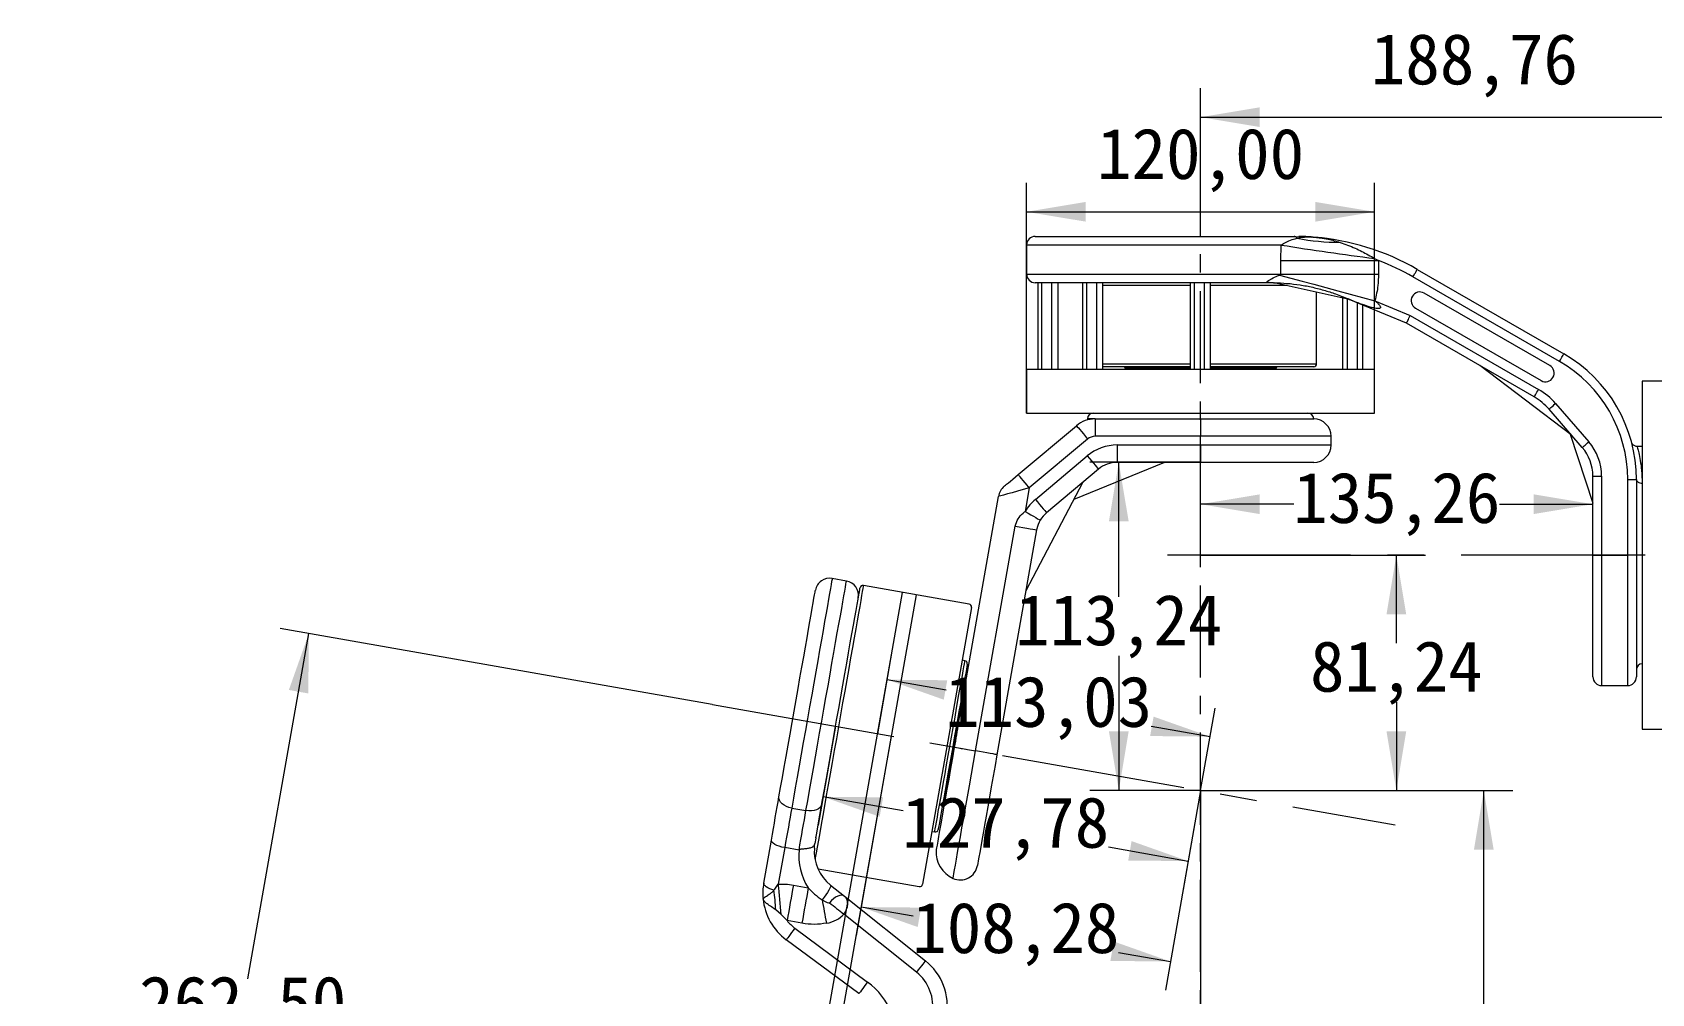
# Model space of a CAD drawing. Header units: millimetres. Extents: x 0 to 1189, y 0 to 841.
# Drawn here: x 584.3 to 695.9, y 679.7 to 746.1 of the extents above; entities that cross this region are included whole.
import ezdxf

# ---------------------------------------------------------------- set-up
doc = ezdxf.new("R2010")
doc.units = ezdxf.units.MM
doc.linetypes.add('CENTER', pattern=[10.16, 6.35, -1.27, 1.27, -1.27])
doc.linetypes.add('CENTERX2', pattern=[20.32, 12.7, -2.54, 2.54, -2.54])
doc.layers.get('0').update_dxf_attribs({"lineweight": 18})
for name, color, linetype, lineweight in [('中心线层', 1, 'CENTERX2', 15), ('尺寸线层', 3, 'Continuous', 18), ('粗实线层', 7, 'Continuous', 15)]:
    doc.layers.add(name, color=color, linetype=linetype, lineweight=lineweight)
doc.dimstyles.new('ISO-25', dxfattribs={"dimtxt": 2.5, "dimasz": 2.5, "dimexe": 1.25, "dimexo": 0.625, "dimtad": 1, "dimtxsty": 'Standard', "dimcen": 2.5, "dimdle": 5, "dimadec": 0, "dimazin": 0, "dimtfac": 1, "dimtmove": 0, "dimatfit": 3, "dimfxl": 1, "dimarcsym": 0})

# ---------------------------------------------------------------- blocks, each defined once
blk = doc.blocks.new('*X3')
at = {"layer": '尺寸线层', "linetype": 'Continuous'}
for points in [[(664.84, 740.23), (668.92, 740.91), (668.92, 739.55)], [(702.59, 740.23), (698.51, 740.91), (698.51, 739.55)]]:
    blk.add_hatch(color=0, dxfattribs=at).paths.add_polyline_path(points, flags=0)
at = {"layer": '尺寸线层', "color": 0, "linetype": 'Continuous'}
for p, q in [((664.84, 734.8), (664.84, 742.23)), ((702.59, 734.8), (702.59, 742.23)), ((664.84, 740.23), (702.59, 740.23))]:
    blk.add_line(p, q, dxfattribs=at)
at = {"layer": '尺寸线层', "color": 0, "insert": (683.72, 743.79), "char_height": 3.5, "width": 28.3911, "attachment_point": 5}
blk.add_mtext('188,76', dxfattribs=at)
blk = doc.blocks.new('*X4')
at = {"layer": '尺寸线层', "linetype": 'Continuous'}
for points in [[(652.84, 733.7), (656.92, 734.38), (656.92, 733.02)], [(676.84, 733.7), (672.76, 734.38), (672.76, 733.02)]]:
    blk.add_hatch(color=0, dxfattribs=at).paths.add_polyline_path(points, flags=0)
at = {"layer": '尺寸线层', "color": 0, "linetype": 'Continuous'}
for p, q in [((652.84, 719.81), (652.84, 735.7)), ((676.84, 719.81), (676.84, 735.7)), ((652.84, 733.7), (676.84, 733.7))]:
    blk.add_line(p, q, dxfattribs=at)
at = {"layer": '尺寸线层', "color": 0, "insert": (664.84, 737.26), "char_height": 3.5, "width": 28.3911, "attachment_point": 5}
blk.add_mtext('120,00', dxfattribs=at)
blk = doc.blocks.new('*X5')
at = {"layer": '尺寸线层', "linetype": 'Continuous'}
for points in [[(678.34, 710.01), (679.02, 705.93), (677.66, 705.93)], [(678.34, 693.76), (679.02, 697.84), (677.66, 697.84)]]:
    blk.add_hatch(color=0, dxfattribs=at).paths.add_polyline_path(points, flags=0)
at = {"layer": '尺寸线层', "color": 0, "linetype": 'Continuous'}
for p, q in [((664.84, 710.01), (680.34, 710.01)), ((678.34, 703.92), (678.34, 710.01)), ((678.34, 699.85), (678.34, 693.76)), ((664.84, 693.76), (680.34, 693.76))]:
    blk.add_line(p, q, dxfattribs=at)
at = {"layer": '尺寸线层', "color": 0, "insert": (678.34, 701.88), "char_height": 3.5, "width": 24.2458, "attachment_point": 5}
blk.add_mtext('81,24', dxfattribs=at)
blk = doc.blocks.new('*X6')
at = {"layer": '尺寸线层', "linetype": 'Continuous'}
for points in [[(641.43, 685.72), (645.57, 685.68), (645.33, 684.34)], [(662.76, 681.96), (658.86, 683.34), (658.62, 682)]]:
    blk.add_hatch(color=0, dxfattribs=at).paths.add_polyline_path(points, flags=0)
at = {"layer": '尺寸线层', "color": 0, "linetype": 'Continuous'}
for p, q in [((643.51, 697.52), (641.08, 683.75)), ((664.84, 693.76), (662.41, 679.99)), ((645.02, 685.09), (641.43, 685.72)), ((659.17, 682.59), (662.76, 681.96))]:
    blk.add_line(p, q, dxfattribs=at)
at = {"layer": '尺寸线层', "color": 0, "insert": (652.1, 683.84), "char_height": 3.5, "width": 28.3128, "attachment_point": 5}
blk.add_mtext('108,28', dxfattribs=at)
blk = doc.blocks.new('*X8')
at = {"layer": '尺寸线层', "linetype": 'Continuous'}
for points in [[(664.84, 713.52), (668.92, 714.2), (668.92, 712.84)], [(691.89, 713.52), (687.81, 714.2), (687.81, 712.84)]]:
    blk.add_hatch(color=0, dxfattribs=at).paths.add_polyline_path(points, flags=0)
at = {"layer": '尺寸线层', "color": 0, "linetype": 'Continuous'}
for p, q in [((664.84, 710.01), (664.84, 715.52)), ((691.89, 710.01), (691.89, 715.52)), ((671.27, 713.52), (664.84, 713.52)), ((685.46, 713.52), (691.89, 713.52))]:
    blk.add_line(p, q, dxfattribs=at)
at = {"layer": '尺寸线层', "color": 0, "insert": (678.37, 713.52), "char_height": 3.5, "width": 28.3911, "attachment_point": 5}
blk.add_mtext('135,26', dxfattribs=at)
blk = doc.blocks.new('*X9')
at = {"layer": '尺寸线层', "linetype": 'Continuous'}
for points in [[(659.2, 716.41), (659.88, 712.33), (658.52, 712.33)], [(659.2, 693.76), (659.88, 697.84), (658.52, 697.84)]]:
    blk.add_hatch(color=0, dxfattribs=at).paths.add_polyline_path(points, flags=0)
at = {"layer": '尺寸线层', "color": 0, "linetype": 'Continuous'}
for p, q in [((664.84, 716.41), (657.2, 716.41)), ((659.2, 707.12), (659.2, 716.41)), ((659.2, 703.05), (659.2, 693.76)), ((664.84, 693.76), (657.2, 693.76))]:
    blk.add_line(p, q, dxfattribs=at)
at = {"layer": '尺寸线层', "color": 0, "insert": (659.2, 705.08), "char_height": 3.5, "width": 28.5475, "attachment_point": 5}
blk.add_mtext('113,24', dxfattribs=at)
blk = doc.blocks.new('*X10')
at = {"layer": '尺寸线层', "linetype": 'Continuous'}
for points in [[(638.81, 693.33), (642.71, 691.95), (642.95, 693.29)], [(663.98, 688.89), (659.85, 688.93), (660.08, 690.27)]]:
    blk.add_hatch(color=0, dxfattribs=at).paths.add_polyline_path(points, flags=0)
at = {"layer": '尺寸线层', "color": 0, "linetype": 'Continuous'}
for p, q in [((639.67, 698.2), (638.47, 691.36)), ((664.84, 693.76), (663.63, 686.92)), ((644.32, 692.36), (638.81, 693.33)), ((658.48, 689.87), (663.98, 688.89))]:
    blk.add_line(p, q, dxfattribs=at)
at = {"layer": '尺寸线层', "color": 0, "insert": (651.4, 691.11), "char_height": 3.5, "width": 28.3128, "attachment_point": 5}
blk.add_mtext('127,78', dxfattribs=at)
blk = doc.blocks.new('*X12')
at = {"layer": '尺寸线层', "linetype": 'Continuous'}
for points in [[(643.23, 701.41), (647.37, 701.37), (647.13, 700.03)], [(665.5, 697.48), (661.6, 698.86), (661.36, 697.52)]]:
    blk.add_hatch(color=0, dxfattribs=at).paths.add_polyline_path(points, flags=0)
at = {"layer": '尺寸线层', "color": 0, "linetype": 'Continuous'}
for p, q in [((642.58, 697.68), (643.58, 703.38)), ((647.3, 700.69), (643.23, 701.41)), ((664.84, 693.76), (665.84, 699.45)), ((661.43, 698.2), (665.5, 697.48))]:
    blk.add_line(p, q, dxfattribs=at)
at = {"layer": '尺寸线层', "color": 0, "insert": (654.36, 699.45), "char_height": 3.5, "width": 28.2737, "attachment_point": 5}
blk.add_mtext('113,03', dxfattribs=at)
blk = doc.blocks.new('*X19')
at = {"layer": '尺寸线层', "linetype": 'Continuous'}
for points in [[(603.35, 704.6), (603.31, 700.46), (601.97, 700.7)], [(594.23, 652.9), (595.61, 656.8), (594.27, 657.03)]]:
    blk.add_hatch(color=0, dxfattribs=at).paths.add_polyline_path(points, flags=0)
at = {"layer": '尺寸线层', "color": 0, "linetype": 'Continuous'}
for p, q in [((599.15, 680.77), (603.35, 704.6)), ((631.17, 699.7), (601.38, 704.95)), ((598.44, 676.73), (594.23, 652.9)), ((622.06, 647.99), (592.26, 653.25))]:
    blk.add_line(p, q, dxfattribs=at)
at = {"layer": '尺寸线层', "color": 0, "insert": (598.79, 678.75), "char_height": 3.5, "width": 29.0168, "attachment_point": 5}
blk.add_mtext('262,50', dxfattribs=at)
blk = doc.blocks.new('*X36')
at = {"layer": '尺寸线层'}
for points in [[(664.84, 645.42), (668.92, 646.1), (668.92, 644.74)], [(702.59, 645.42), (698.51, 646.1), (698.51, 644.74)]]:
    blk.add_hatch(color=0, dxfattribs=at).paths.add_polyline_path(points, flags=0)
at = {"layer": '尺寸线层', "color": 0, "linetype": 'Continuous'}
for p, q in [((664.84, 693.76), (664.84, 643.42)), ((702.59, 622.41), (702.59, 647.42))]:
    blk.add_line(p, q, dxfattribs=at)
at = {"layer": '尺寸线层', "color": 0}
blk.add_line((664.84, 645.42), (702.59, 645.42), dxfattribs=at)
at = {"layer": '尺寸线层', "color": 0, "insert": (683.72, 648.98), "char_height": 3.5, "width": 28.3911, "attachment_point": 5}
blk.add_mtext('188,76', dxfattribs=at)
blk = doc.blocks.new('*X37')
at = {"layer": '尺寸线层'}
for points in [[(684.37, 693.76), (683.69, 689.68), (685.05, 689.68)], [(684.37, 622.41), (683.69, 626.49), (685.05, 626.49)]]:
    blk.add_hatch(color=0, dxfattribs=at).paths.add_polyline_path(points, flags=0)
at = {"layer": '尺寸线层', "color": 0, "linetype": 'Continuous'}
for p, q in [((664.84, 693.76), (686.37, 693.76)), ((697.39, 622.41), (682.37, 622.41))]:
    blk.add_line(p, q, dxfattribs=at)
at = {"layer": '尺寸线层', "color": 0}
blk.add_line((684.37, 622.41), (684.37, 693.76), dxfattribs=at)
at = {"layer": '尺寸线层', "color": 0, "insert": (680.83, 668.21), "char_height": 3.5, "width": 28.9385, "attachment_point": 5, "rotation": 90}
blk.add_mtext('356,76', dxfattribs=at)

msp = doc.modelspace()

# ---------------------------------------------------------------- linework, layer by layer
at = {"color": 7, "linetype": 'Continuous', "lineweight": 15}
for p, q in [((652.8389, 731.4061), (652.8389, 729.4061)), ((653.4389, 732.0061), (671.2837, 732.0061)), ((670.3751, 730.336), (670.4051, 731.4061)), ((671.2837, 732.0061), (672.4955, 731.9594)), ((670.3751, 729.4061), (670.3751, 730.336)), ((670.3751, 730.336), (677.1108, 730.336)), ((676.8438, 730.4779), (677.1108, 730.336)), ((677.1108, 730.336), (677.1108, 729.4061)), ((670.3751, 729.4061), (677.1108, 729.4061)), ((689.5914, 723.3732), (679.4837, 729.2089)), ((679.7837, 729.7285), (689.8914, 723.8929)), ((669.7094, 728.8061), (653.4389, 728.8061)), ((653.6481, 722.8061), (653.6481, 728.8061)), ((653.8954, 722.8061), (653.8954, 728.8061)), ((654.5862, 722.8061), (654.5862, 728.8061)), ((655.0297, 722.8061), (655.0297, 728.8061)), ((656.719, 722.8061), (656.719, 728.8061)), ((656.9964, 722.8061), (656.9964, 728.8061)), ((657.6916, 722.8061), (657.6916, 728.8061)), ((658.1095, 722.8061), (658.1095, 728.8061)), ((664.1445, 722.8061), (664.1445, 728.8061)), ((664.4147, 722.8061), (664.4147, 728.8061)), ((665.1091, 722.8061), (665.1091, 728.8061)), ((665.5332, 722.8061), (665.5332, 728.8061)), ((675.0876, 727.6517), (669.9186, 728.8061)), ((672.8389, 723.2061), (672.8389, 728.1539)), ((688.9216, 723.0873), (680.2613, 728.0873)), ((674.4922, 727.9), (675.0876, 727.6517)), ((674.6395, 722.8061), (674.6395, 727.7518)), ((679.035, 726.0061), (674.7018, 727.8126)), ((674.963, 722.8061), (674.963, 727.6796)), ((675.6624, 722.8061), (675.6624, 727.4121)), ((676.0382, 722.8061), (676.0382, 727.2554)), ((676.8652, 727.5608), (679.3016, 726.545)), ((679.6613, 727.048), (688.3216, 722.048)), ((687.8443, 720.9201), (679.035, 726.0061)), ((679.3016, 726.545), (688.1443, 721.4397)), ((652.8389, 722.8061), (652.8389, 719.8061)), ((656.3536, 722.8061), (652.8389, 722.8061)), ((676.8389, 722.8061), (656.3536, 722.8061)), ((664.1445, 723.0061), (658.1061, 723.0061)), ((659.6389, 722.9061), (659.6389, 722.8061)), ((672.6389, 723.0061), (665.5332, 723.0061)), ((670.0389, 722.8061), (670.0389, 722.9061)), ((676.8389, 719.8061), (676.8389, 722.8061)), ((690.3913, 718.3157), (684.0972, 723.0834)), ((698.2914, 722.0061), (695.2914, 722.0061)), ((689.3216, 720.4674), (691.6128, 717.8217)), ((657.0389, 719.4061), (657.0389, 719.3399)), ((657.5668, 719.4061), (657.5668, 718.2061)), ((657.5668, 719.4061), (664.8389, 719.4061)), ((664.8389, 719.4061), (664.8389, 718.2061)), ((664.8389, 719.4061), (672.6389, 719.4061)), ((691.1592, 717.4289), (688.868, 720.0746)), ((652.2586, 715.5628), (656.2812, 718.9382)), ((657.0526, 718.0189), (653.03, 714.6436)), ((664.8389, 718.2061), (657.5668, 718.2061)), ((664.8389, 717.6061), (664.8389, 718.2061)), ((673.8389, 718.2061), (664.8389, 718.2061)), ((673.8389, 717.6061), (673.8389, 718.2061)), ((690.3325, 718.3602), (691.8914, 713.5835)), ((653.4479, 713.8541), (657.0272, 716.8575)), ((659.0841, 717.6061), (664.8389, 717.6061)), ((659.0841, 717.6061), (659.0841, 716.4061)), ((664.8389, 717.6061), (664.8389, 716.4061)), ((664.8389, 717.6061), (673.8389, 717.6061)), ((695.2914, 717.5061), (694.9436, 717.5061)), ((657.7985, 715.9382), (654.2192, 712.9348)), ((662.3562, 716.4061), (656.0953, 713.8363)), ((664.8389, 716.4061), (659.0841, 716.4061)), ((672.6389, 716.4061), (664.8389, 716.4061)), ((653.03, 714.6436), (652.7437, 713.0203)), ((656.7258, 715.038), (652.7933, 707.5428)), ((691.8914, 715.465), (692.4914, 715.465)), ((691.8914, 710.0061), (691.8914, 715.465)), ((692.4914, 715.465), (692.4914, 710.0061)), ((694.2914, 710.0061), (694.2914, 715.2326)), ((694.2914, 715.2326), (694.8914, 715.2326)), ((694.8914, 715.2326), (694.8914, 710.0061)), ((648.1376, 698.4152), (650.8948, 714.0519)), ((649.3222, 696.4951), (652.058, 712.0105)), ((653.5352, 711.75), (650.7994, 696.2346)), ((691.8914, 710.0061), (692.4914, 710.0061)), ((691.8914, 701.6061), (691.8914, 710.0061)), ((692.4914, 710.0061), (694.2914, 710.0061)), ((692.4914, 710.0061), (692.4914, 701.0061)), ((694.8914, 710.0061), (694.2914, 710.0061)), ((694.2914, 701.0061), (694.2914, 710.0061)), ((694.8914, 710.0061), (694.8914, 701.6061)), ((640.4227, 708.2185), (639.4379, 708.3922)), ((648.8747, 706.6267), (641.5871, 707.9117)), ((648.5914, 702.7165), (648.3945, 702.7512)), ((648.5569, 700.7932), (648.4758, 700.9091)), ((692.4914, 701.0061), (694.2914, 701.0061)), ((695.2914, 698.0061), (696.9914, 698.0061)), ((636.6453, 692.5542), (637.6301, 692.3805)), ((647.0172, 692.6367), (647.133, 692.7178)), ((647.1157, 692.6193), (647.1278, 692.6172)), ((634.7149, 687.365), (635.24, 690.3435)), ((638.2099, 689.9102), (638.2425, 690.0949)), ((638.2425, 690.0949), (638.2425, 690.0949)), ((646.3107, 690.9335), (646.5076, 690.8988)), ((636.1631, 689.8195), (635.7189, 687.3006)), ((637.1479, 689.6458), (636.1631, 689.8195)), ((638.2055, 689.7901), (638.2099, 689.9102)), ((638.4593, 688.3578), (645.4365, 687.1275)), ((636.7574, 687.2324), (637.7825, 687.0517)), ((639.3262, 687.2374), (640.2928, 686.4655)), ((640.2928, 686.4655), (645.8701, 682.0115)), ((635.9245, 685.1932), (635.546, 685.5221)), ((636.3249, 684.7797), (635.9245, 685.1932)), ((637.35, 684.5989), (636.3249, 684.7797)), ((645.2461, 681.2301), (640.2339, 685.2328)), ((641.2798, 679.7427), (636.2711, 683.4577)), ((636.8669, 684.2609), (641.8756, 680.5459))]:
    msp.add_line(p, q, dxfattribs=at)
at = {"color": 8, "linetype": 'Continuous', "lineweight": 15}
for p, q in [((670.4051, 731.4061), (652.8389, 731.4061)), ((652.8389, 729.4061), (670.3751, 729.4061)), ((664.1445, 728.6061), (658.1095, 728.6061)), ((670.8142, 728.6061), (665.5332, 728.6061)), ((658.1095, 723.2061), (664.1445, 723.2061)), ((664.1445, 722.9061), (659.6389, 722.9061)), ((665.5332, 723.2061), (672.8389, 723.2061)), ((670.0389, 722.9061), (665.5332, 722.9061)), ((657.5668, 719.4061), (657.0389, 719.4061))]:
    msp.add_line(p, q, dxfattribs=at)
msp.add_line((652.8389, 719.8061), (676.8389, 719.8061))
at = {"color": 7, "linetype": 'Continuous', "lineweight": 15}
for points in [[(670.2853, 729.3333), (671.0537, 729.1263), (671.8436, 728.9135), (672.6519, 728.6957), (673.4758, 728.4738), (674.3122, 728.2485), (675.1579, 728.0207), (676.01, 727.7911), (676.8652, 727.5608)], [(679.4837, 729.2089), (679.5423, 729.3103), (679.5986, 729.4078), (679.6504, 729.4976), (679.6959, 729.5763), (679.7332, 729.641), (679.7609, 729.689), (679.778, 729.7186), (679.7837, 729.7285)], [(679.035, 726.0061), (679.0391, 726.0143), (679.0511, 726.0386), (679.0707, 726.0783), (679.0974, 726.1322), (679.1302, 726.1986), (679.1683, 726.2756), (679.2104, 726.3607), (679.2553, 726.4515), (679.3016, 726.545)], [(689.5914, 723.3732), (689.65, 723.4746), (689.7062, 723.5721), (689.7581, 723.6619), (689.8036, 723.7407), (689.8409, 723.8053), (689.8686, 723.8533), (689.8857, 723.8829), (689.8914, 723.8929)], [(687.8443, 720.9201), (687.8501, 720.9301), (687.8672, 720.9596), (687.8949, 721.0076), (687.9322, 721.0722), (687.9777, 721.151), (688.0295, 721.2408), (688.0858, 721.3383), (688.1443, 721.4397)], [(688.868, 720.0746), (688.8768, 720.0821), (688.9026, 720.1045), (688.9445, 720.1408), (689.0009, 720.1896), (689.0696, 720.2491), (689.148, 720.3171), (689.2331, 720.3907), (689.3216, 720.4674)], [(656.2812, 718.9382), (656.2961, 718.9205), (656.34, 718.8682), (656.4112, 718.7833), (656.5072, 718.669), (656.6241, 718.5297), (656.7574, 718.3707), (656.9021, 718.1983), (657.0526, 718.0189)], [(657.0272, 716.8575), (657.1777, 716.6781), (657.3224, 716.5057), (657.4557, 716.3467), (657.5726, 716.2074), (657.6686, 716.0931), (657.7398, 716.0082), (657.7837, 715.9559), (657.7985, 715.9382)], [(691.1592, 717.4289), (691.1679, 717.4365), (691.1938, 717.4588), (691.2357, 717.4952), (691.2921, 717.544), (691.3608, 717.6035), (691.4392, 717.6714), (691.5243, 717.7451), (691.6128, 717.8217)], [(653.03, 714.6436), (652.6134, 714.5282), (652.2129, 714.4172), (651.8437, 714.3149), (651.5202, 714.2252), (651.2546, 714.1516), (651.0573, 714.097), (650.9358, 714.0633), (650.8948, 714.0519)], [(651.3052, 714.7628), (651.3235, 714.7782), (651.3778, 714.8237), (651.4659, 714.8976), (651.5845, 714.9971), (651.7289, 715.1184), (651.8938, 715.2567), (652.0726, 715.4068), (652.2586, 715.5628)], [(653.03, 714.6436), (652.8795, 714.8229), (652.7348, 714.9953), (652.6014, 715.1543), (652.4845, 715.2936), (652.3886, 715.4079), (652.3173, 715.4928), (652.2734, 715.5452), (652.2586, 715.5628)], [(694.8914, 715.2326), (694.8991, 715.181), (694.9219, 715.1313), (694.9589, 715.0856), (695.0086, 715.0455), (695.0692, 715.0126), (695.1384, 714.9881), (695.2134, 714.9731), (695.2914, 714.968)], [(653.4479, 713.8541), (653.5984, 713.6747), (653.7431, 713.5023), (653.8764, 713.3433), (653.9933, 713.204), (654.0892, 713.0897), (654.1605, 713.0048), (654.2044, 712.9524), (654.2192, 712.9348)], [(652.7437, 713.0203), (652.9457, 712.902), (653.14, 712.7882), (653.319, 712.6833), (653.4759, 712.5914), (653.6046, 712.5159), (653.7003, 712.4599), (653.7592, 712.4254), (653.7791, 712.4137)], [(652.058, 712.0105), (652.3242, 711.9635), (652.5919, 711.9163), (652.8473, 711.8713), (653.0771, 711.8308), (653.2695, 711.7969), (653.4145, 711.7713), (653.5046, 711.7554), (653.5352, 711.75)], [(635.7661, 693.3268), (635.8801, 693.9734), (636.0007, 694.6574), (636.127, 695.3737), (636.2579, 696.1163), (636.3925, 696.8796), (636.5297, 697.6574), (636.6683, 698.4436), (636.8073, 699.232), (636.9456, 700.0163), (637.0821, 700.7903), (637.2157, 701.5479), (637.3453, 702.2831), (637.47, 702.9902), (637.5887, 703.6633), (637.7005, 704.2974), (637.8045, 704.8873), (637.8999, 705.4284), (637.986, 705.9164), (638.062, 706.3475), (638.1273, 706.7181), (638.1815, 707.0255), (638.2241, 707.2671), (638.2548, 707.441), (638.2733, 707.5459), (638.2795, 707.581)], [(638.3131, 690.4952), (638.3477, 690.6918), (638.4422, 691.2276), (638.5458, 691.815), (638.6577, 692.4497), (638.7771, 693.1269), (638.9031, 693.8417), (639.0349, 694.5887), (639.1713, 695.3624), (639.3114, 696.1571), (639.4542, 696.9669), (639.5986, 697.7858), (639.7435, 698.6078), (639.8879, 699.4267), (640.0307, 700.2365), (640.1708, 701.0312), (640.3073, 701.8049), (640.439, 702.5519), (640.565, 703.2667), (640.6844, 703.9439), (640.7963, 704.5786), (640.8999, 705.166), (640.9944, 705.7018), (641.0791, 706.1821), (641.1534, 706.6032), (641.2166, 706.9622), (641.2685, 707.2562), (641.3085, 707.4831), (641.3364, 707.6413), (641.3519, 707.7296), (641.3555, 707.7494)], [(648.7537, 702.4848), (648.7533, 702.4826), (648.7441, 702.4307), (648.7228, 702.31), (648.6897, 702.1221), (648.6451, 701.8693), (648.5897, 701.5547), (648.5239, 701.182), (648.4488, 700.7558), (648.3651, 700.2812), (648.2739, 699.7641), (648.1763, 699.2106), (648.0735, 698.6275), (647.9667, 698.022), (647.8573, 697.4013), (647.7465, 696.7729)], [(647.1157, 692.6193), (647.1219, 692.6547), (647.1405, 692.7603), (647.1712, 692.9342), (647.2134, 693.1735), (647.2664, 693.4741), (647.3293, 693.8308), (647.401, 694.2376), (647.4803, 694.6874), (647.5659, 695.1727), (647.6562, 695.685), (647.7498, 696.2157), (647.845, 696.7555), (647.9402, 697.2954), (648.0337, 697.8261), (648.1241, 698.3384), (648.1376, 698.4152)], [(647.8572, 696.7534), (647.7261, 696.0099), (647.5964, 695.2746), (647.4696, 694.5555), (647.3471, 693.8605), (647.2301, 693.1971), (647.12, 692.5728), (647.018, 691.9942), (646.9252, 691.4678), (646.8426, 690.9992), (646.7711, 690.5938), (646.7115, 690.2558), (646.6644, 689.989), (646.6304, 689.7963), (646.6099, 689.6798), (646.603, 689.6409)], [(647.7465, 696.7729), (647.6357, 696.1445), (647.5262, 695.5238), (647.4195, 694.9183), (647.3167, 694.3352), (647.2191, 693.7817), (647.1279, 693.2646), (647.0442, 692.79), (646.969, 692.3638), (646.9033, 691.9911), (646.8478, 691.6765), (646.8033, 691.4237), (646.7702, 691.2358), (646.7489, 691.1151), (646.7397, 691.0632), (646.7393, 691.061)], [(647.8572, 696.7534), (647.9123, 696.7437), (648.0106, 696.7263), (648.1499, 696.7018), (648.327, 696.6705), (648.5379, 696.6334), (648.7778, 696.5911), (649.0412, 696.5446), (649.3222, 696.4951)], [(647.7704, 687.6943), (647.777, 687.7319), (647.7968, 687.8442), (647.8296, 688.0303), (647.8752, 688.2886), (647.9331, 688.617), (648.0028, 689.0125), (648.0838, 689.4719), (648.1754, 689.9912), (648.2767, 690.566), (648.387, 691.1914), (648.5053, 691.8621), (648.6305, 692.5722), (648.7616, 693.3159), (648.8975, 694.0866), (649.037, 694.8779), (649.179, 695.683), (649.3222, 696.4951)], [(650.7994, 696.2346), (650.7688, 696.24), (650.6787, 696.2559), (650.5337, 696.2814), (650.3413, 696.3154), (650.1115, 696.3559), (649.8561, 696.4009), (649.5884, 696.4481), (649.3222, 696.4951)], [(650.7994, 696.2346), (650.6671, 695.4841), (650.536, 694.7409), (650.4075, 694.012), (650.2828, 693.3046), (650.163, 692.6254), (650.0494, 691.9809), (649.9429, 691.3774), (649.8448, 690.8206), (649.7558, 690.3161), (649.6769, 689.8685), (649.6088, 689.4822), (649.5521, 689.1609), (649.5075, 688.9078), (649.4753, 688.7252), (649.4559, 688.615), (649.4494, 688.5781)], [(635.24, 690.3435), (635.3101, 690.7411), (635.3792, 691.1327), (635.4471, 691.5177), (635.5137, 691.8956), (635.579, 692.266), (635.6429, 692.6283), (635.7053, 692.982), (635.7661, 693.3268)], [(636.6453, 692.5542), (636.4552, 692.5996), (636.2764, 692.6662), (636.1159, 692.7516), (635.9798, 692.8524), (635.8734, 692.9648), (635.8006, 693.0844), (635.7644, 693.2066), (635.7661, 693.3268)], [(636.6453, 692.5542), (636.5895, 692.2381), (636.5324, 691.9138), (636.4738, 691.5817), (636.4139, 691.2422), (636.3528, 690.8958), (636.2906, 690.5429), (636.2273, 690.1839), (636.1631, 689.8195)], [(637.1479, 689.6458), (637.2121, 690.0103), (637.2754, 690.3692), (637.3377, 690.7222), (637.3987, 691.0686), (637.4586, 691.4081), (637.5172, 691.7402), (637.5743, 692.0645), (637.6301, 692.3805)], [(638.7205, 692.8059), (638.681, 692.6924), (638.6051, 692.5899), (638.4959, 692.5024), (638.3574, 692.4332), (638.195, 692.385), (638.015, 692.3597), (637.8242, 692.3582), (637.6301, 692.3805)], [(636.1631, 689.8195), (635.9721, 689.8601), (635.7909, 689.9126), (635.6263, 689.975), (635.4848, 690.0449), (635.3717, 690.1196), (635.2914, 690.1962), (635.2469, 690.2718), (635.24, 690.3435)], [(638.2425, 690.0949), (638.2429, 690.0974), (638.2438, 690.1026)], [(638.3181, 690.524), (638.308, 690.4665), (638.2448, 690.1082)], [(646.6108, 689.6847), (646.6101, 689.6823), (646.603, 689.6409)], [(635.4232, 686.8877), (635.2681, 686.9333), (635.1252, 686.9863), (634.9987, 687.0451), (634.8921, 687.1081), (634.8083, 687.1734), (634.7499, 687.2393), (634.7185, 687.3037), (634.7149, 687.365)], [(636.7574, 687.2324), (636.7053, 686.937), (636.6524, 686.6372), (636.5989, 686.3335), (636.5448, 686.0266), (636.4902, 685.7172), (636.4353, 685.4058), (636.3801, 685.093), (636.3249, 684.7797)], [(637.7825, 687.0517), (637.7304, 686.7563), (637.6775, 686.4564), (637.624, 686.1528), (637.5699, 685.8459), (637.5153, 685.5364), (637.4604, 685.225), (637.4052, 684.9123), (637.35, 684.5989)], [(639.3262, 687.2374), (639.3417, 687.1953), (639.3276, 687.1189), (639.2844, 687.0117), (639.2142, 686.8787), (639.1202, 686.7261), (639.0068, 686.5609), (638.8793, 686.3909), (638.7435, 686.2239)], [(638.7435, 686.2239), (638.7792, 686.024), (638.815, 685.8228), (638.8511, 685.6205), (638.8873, 685.4173), (638.9236, 685.2134), (638.9601, 685.009), (638.9966, 684.8042), (639.0331, 684.5992)], [(639.2529, 686.0162), (639.3745, 685.9191), (639.4964, 685.8217), (639.6188, 685.724), (639.7414, 685.6261), (639.8643, 685.5279), (639.9874, 685.4296), (640.1106, 685.3312), (640.2339, 685.2328)], [(636.8669, 684.2609), (636.7507, 684.1042), (636.6389, 683.9535), (636.5359, 683.8147), (636.4456, 683.693), (636.3715, 683.5931), (636.3165, 683.5188), (636.2826, 683.4731), (636.2711, 683.4577)], [(645.8701, 682.0115), (645.8581, 681.9965), (645.8226, 681.952), (645.7649, 681.8798), (645.6873, 681.7827), (645.5928, 681.6642), (645.4849, 681.5291), (645.3678, 681.3826), (645.2461, 681.2301)], [(641.8756, 680.5459), (641.7593, 680.3891), (641.6476, 680.2385), (641.5446, 680.0996), (641.4543, 679.9779), (641.3802, 679.878), (641.3252, 679.8038), (641.2913, 679.7581), (641.2798, 679.7427)]]:
    msp.add_lwpolyline(points, dxfattribs=at)
at = {"color": 8, "linetype": 'Continuous', "lineweight": 15}
for points in [[(639.4379, 708.3922), (639.4364, 708.3835), (639.4242, 708.3142), (639.3998, 708.1761), (639.3635, 707.9701), (639.3155, 707.6978), (639.2561, 707.361), (639.1858, 706.9621), (639.105, 706.5039), (639.0143, 705.9896), (638.9144, 705.4229), (638.8059, 704.8078), (638.6897, 704.1485), (638.5664, 703.4498), (638.4372, 702.7164), (638.3027, 701.9538), (638.164, 701.1671), (638.022, 700.3619), (637.8777, 699.544), (637.7323, 698.7189), (637.5866, 697.8927), (637.4417, 697.071), (637.2987, 696.2597), (637.1584, 695.4646), (637.0221, 694.6911), (636.8905, 693.9447), (636.7646, 693.2307), (636.6453, 692.5542)], [(637.6301, 692.3805), (637.7494, 693.0571), (637.8753, 693.771), (638.0069, 694.5174), (638.1433, 695.2909), (638.2835, 696.0861), (638.4265, 696.8974), (638.5714, 697.719), (638.7171, 698.5453), (638.8626, 699.3703), (639.0068, 700.1883), (639.1488, 700.9934), (639.2875, 701.7801), (639.422, 702.5428), (639.5513, 703.2761), (639.6745, 703.9748), (639.7907, 704.6341), (639.8992, 705.2493), (639.9991, 705.816), (640.0898, 706.3302), (640.1706, 706.7884), (640.2409, 707.1873), (640.3003, 707.5242), (640.3483, 707.7965), (640.3846, 708.0024), (640.409, 708.1406), (640.4212, 708.2099), (640.4227, 708.2185)], [(641.5871, 707.9117), (641.5856, 707.9029), (641.5732, 707.8327), (641.5486, 707.6929), (641.5118, 707.4843), (641.4632, 707.2086), (641.4031, 706.8677), (641.3319, 706.4641), (641.2502, 706.0007), (641.1585, 705.4808), (641.0576, 704.9082), (640.948, 704.287), (640.8307, 703.6216), (640.7064, 702.9169), (640.5761, 702.178), (640.4407, 701.4101), (640.3012, 700.6188), (640.1586, 699.8098), (640.0138, 698.9889), (639.868, 698.1621), (639.7222, 697.3353), (639.5775, 696.5144), (639.4348, 695.7054), (639.2953, 694.9141), (639.1599, 694.1462), (639.0296, 693.4072), (638.9054, 692.7026), (638.788, 692.0372), (638.6785, 691.416), (638.5775, 690.8433), (638.4859, 690.3234), (638.4042, 689.86), (638.333, 689.4564), (638.2729, 689.1155), (638.2538, 689.0072)], [(647.5495, 696.8076), (647.6622, 697.4465), (647.7735, 698.0778), (647.8822, 698.6943), (647.987, 699.2887), (648.0867, 699.8539), (648.1801, 700.3835), (648.266, 700.8711), (648.3436, 701.3111), (648.4119, 701.6983), (648.4701, 702.0282), (648.5174, 702.2968), (648.5534, 702.5011), (648.5777, 702.6386), (648.5899, 702.7078), (648.5914, 702.7165)], [(646.5076, 690.8988), (646.5092, 690.9075), (646.5214, 690.9766), (646.5456, 691.1142), (646.5816, 691.3184), (646.629, 691.5871), (646.6872, 691.9169), (646.7554, 692.3041), (646.833, 692.7441), (646.919, 693.2317), (647.0124, 693.7613), (647.1121, 694.3266), (647.2169, 694.9209), (647.3256, 695.5374), (647.4369, 696.1688), (647.5495, 696.8076)]]:
    msp.add_lwpolyline(points, dxfattribs=at)
at = {"color": 7, "linetype": 'Continuous', "lineweight": 15}
for centre, radius, start, end in [((653.4389, 731.4061), 0.6, 90, 180), ((701.9653, 927.5377), 198.6546, 260.858711, 262.73503), ((671.2629, 731.7355), 0.2714, 30.305422, 85.58677), ((674.5095, 747.8465), 16.2556, 259.320753, 269.831609), ((671.2837, 715.0061), 17, 85.58569, 88.92227), ((671.2837, 715.0061), 17, 60, 85.58569), ((671.2837, 715.0061), 16.4, 60, 69.187662), ((653.4389, 729.4061), 0.6, 180, 270), ((679.9613, 727.5676), 0.6, 60, 240), ((684.8914, 715.2326), 10, 0, 60), ((659.5389, 722.9061), 0.1, 0, 90), ((670.1389, 722.9061), 0.1, 90, 180), ((672.6389, 723.2061), 0.2, 270, 0), ((688.6216, 722.5676), 0.6, 240, 60), ((684.8914, 715.2326), 9.4, 0, 60), ((685.8443, 717.456), 4.6, 40.893395, 60), ((685.8443, 717.456), 4, 40.893395, 60), ((657.5668, 717.4061), 2, 90, 130), ((657.4389, 719.4061), 0.4, 90, 180), ((672.2389, 719.4061), 0.4, 0, 90), ((672.6389, 718.2061), 1.2, 360, 90), ((657.5668, 717.4061), 0.8, 90, 130), ((659.0841, 714.4061), 3.2, 90, 130), ((672.6389, 717.6061), 1.2, 270, 0), ((688.8914, 715.465), 3, 360, 40.893395), ((688.8914, 715.465), 3.6, 360, 40.893395), ((659.0841, 714.4061), 2, 90, 130), ((652.0766, 713.8436), 1.2, 130, 170), ((655.5048, 711.4027), 3.2, 130, 149.635865), ((655.5048, 711.4027), 2, 130, 149.635865), ((639.2643, 707.4074), 1, 80, 170), ((640.2491, 707.2337), 1, 350, 80), ((641.5524, 707.7147), 0.2, 80, 170), ((648.84, 706.4297), 0.2, 350, 80), ((648.5567, 702.5195), 0.2, 350, 80), ((695.2914, 702.1061), 0.4, 90, 180), ((692.4914, 701.6061), 0.6, 180, 270), ((694.2914, 701.6061), 0.6, 270, 0), ((646.5424, 691.0957), 0.2, 260, 350), ((641.1365, 689.2312), 4, 173.704315, 213.017814), ((641.1983, 689.5816), 3, 176.014571, 231.38954), ((648.5991, 689.5146), 2, 176.37937, 245.522488), ((648.2676, 688.7865), 1.2, 245.522488, 350), ((638.6541, 686.6704), 4, 170, 185.370181), ((613.4508, 684.2232), 22.1334, 3.364299, 6.914244), ((566.9824, 679.5303), 69.1743, 4.695715, 6.449557), ((645.4712, 687.3245), 0.2, 260, 350), ((638.6541, 686.6704), 4, 185.370181, 233.434949), ((638.6541, 686.6704), 3, 219.067894, 233.434949), ((643.374, 678.8859), 3, 350, 51.38954), ((643.374, 678.8859), 4, 350, 51.38954), ((638.8969, 676.5299), 5, 350, 53.434949)]:
    msp.add_arc(centre, radius, start, end, dxfattribs=at)
for centre, major_axis, ratio, start_param, end_param in [((605.3776, 713.0686), (33.8753, -27.0524), 0.02306715, 6.12700054, 6.28318531), ((639.6688, 685.6841), (0.624, 0.7814), 0.5321679, 0, 1.57079633), ((639.6688, 685.6841), (0.624, 0.7814), 0.72323779, 4.71238898, 6.28318531), ((605.3776, 713.0686), (34.8563, -27.8358), 0.17934367, 6.12700054, 6.28318531)]:
    msp.add_ellipse(centre, major_axis=major_axis, ratio=ratio, start_param=start_param, end_param=end_param, dxfattribs=at)
for points, knots in [([(670.4051, 731.4061), (670.4557, 731.4395), (670.6351, 731.5579), (670.9545, 731.7164), (671.2639, 731.8197), (671.4499, 731.8618), (671.4972, 731.8725)], [0, 0, 0, 0, 0.15911098, 0.56366807, 1.03497095, 1.19522803, 1.19522803, 1.19522803, 1.19522803]), ([(671.4972, 731.8725), (671.644, 731.905), (671.8844, 731.9581), (672.2433, 731.9735), (672.4613, 731.9657), (672.5882, 731.956), (672.5922, 731.9557)], [0, 0, 0, 0, 0.43255636, 0.70823016, 1.0911868, 1.10352166, 1.10352166, 1.10352166, 1.10352166]), ([(672.5922, 731.9557), (672.5985, 731.9552), (672.6823, 731.9487), (672.8435, 731.9338), (673.1878, 731.8923), (673.7328, 731.8026), (674.1894, 731.6701), (674.4617, 731.591)], [0, 0, 0, 0, 0.01887364, 0.25204367, 0.48504362, 1.05972244, 1.90895142, 1.90895142, 1.90895142, 1.90895142]), ([(673.8389, 731.813), (673.828, 731.8147), (673.8062, 731.818), (673.6364, 731.843), (673.3857, 731.8764), (673.1038, 731.9094), (672.9151, 731.9275), (672.8389, 731.9348)], [0, 0, 0, 0, 0.21392335, 0.42779949, 0.64298679, 0.86019438, 1.00753902, 1.00753902, 1.00753902, 1.00753902]), ([(674.4617, 731.591), (674.8084, 731.4649), (675.4707, 731.2239), (676.2547, 730.8175), (676.6962, 730.563), (676.8438, 730.4779)], [0, 0, 0, 0, 1.11267784, 2.12560344, 2.63424349, 2.63424349, 2.63424349, 2.63424349]), ([(669.7094, 728.8061), (669.6891, 728.8062), (669.6111, 728.8067), (669.5195, 728.8115), (669.4532, 728.8309), (669.4312, 728.8489), (669.4319, 728.8737), (669.4513, 728.9023), (669.4957, 728.942), (669.5915, 729.0067), (669.815, 729.1297), (670.0592, 729.2415), (670.2383, 729.3142), (670.2853, 729.3333)], [0, 0, 0, 0, 0.06860984, 0.26399692, 0.3286322, 0.39374878, 0.43670587, 0.47982998, 0.53044026, 0.61052222, 0.77127529, 1.14897569, 1.28318957, 1.28318957, 1.28318957, 1.28318957]), ([(670.2853, 729.3333), (670.297, 729.3382), (670.3199, 729.3479), (670.3468, 729.3638), (670.3641, 729.3794), (670.3722, 729.3915), (670.3749, 729.4006), (670.3751, 729.4051), (670.3751, 729.4061)], [0, 0, 0, 0, 0.039150478, 0.076114089, 0.094732629, 0.108514176, 0.118108458, 0.12112836, 0.12112836, 0.12112836, 0.12112836]), ([(677.1108, 729.4061), (677.1031, 729.1393), (677.0851, 728.5163), (676.9452, 727.9083), (676.8652, 727.5608)], [0, 0, 0, 0, 0.79927727, 1.86620952, 1.86620952, 1.86620952, 1.86620952]), ([(669.8649, 728.8061), (669.8162, 728.8061), (669.7644, 728.8061), (669.7124, 728.8061), (669.7094, 728.8061)], [0, 0, 0, 0, 0.146367475, 0.155551732, 0.155551732, 0.155551732, 0.155551732]), ([(669.8649, 728.807), (669.8712, 728.8072), (670.1824, 728.8136), (670.7967, 728.7687), (671.6976, 728.6669), (672.5787, 728.4985), (673.4312, 728.2739), (674.1498, 728.0391), (674.5694, 727.8622), (674.7267, 727.7958)], [0, 0, 0, 0, 0.01886835, 0.93065918, 1.83371976, 2.72716127, 3.61022837, 4.47737879, 4.99769443, 4.99769443, 4.99769443, 4.99769443]), ([(676.8652, 727.5608), (676.8924, 727.5382), (676.9423, 727.4969), (677.0486, 727.4023), (677.1522, 727.2997), (677.2265, 727.1933), (677.2474, 727.1342), (677.2495, 727.1004), (677.2394, 727.0731), (677.2186, 727.051), (677.1736, 727.03), (677.0274, 727.0148), (676.6788, 727.0812), (676.1594, 727.2422), (675.4655, 727.4986), (674.9814, 727.6977), (674.7018, 727.8126)], [0, 0, 0, 0, 0.10380612, 0.19061457, 0.41813737, 0.5323536, 0.57089675, 0.60976739, 0.63827721, 0.6667359, 0.71158466, 0.80027868, 1.12844089, 1.77702477, 2.43167987, 3.32615463, 3.32615463, 3.32615463, 3.32615463]), ([(694.9432, 717.5121), (694.9236, 717.5105), (694.8666, 717.506), (694.7808, 717.5363), (694.6987, 717.5843), (694.6413, 717.6393), (694.6049, 717.6878), (694.5894, 717.7181), (694.5835, 717.7295)], [0, 0, 0, 0, 0.05886097, 0.170801987, 0.264964895, 0.3440264, 0.407922184, 0.446286587, 0.446286587, 0.446286587, 0.446286587]), ([(652.058, 712.0105), (652.1108, 712.1808), (652.2159, 712.5198), (652.5066, 712.8314), (652.6934, 712.9802), (652.7437, 713.0203)], [0, 0, 0, 0, 0.52968621, 1.05403859, 1.24765547, 1.24765547, 1.24765547, 1.24765547]), ([(653.7791, 712.4137), (653.6865, 712.2215), (653.5829, 712.0068), (653.5397, 711.7744), (653.5352, 711.75)], [0, 0, 0, 0, 0.634983272, 0.709267743, 0.709267743, 0.709267743, 0.709267743]), ([(648.1376, 698.4152), (648.0922, 698.1441), (648.0007, 697.5973), (647.9053, 697.0363), (647.8572, 696.7534)], [0, 0, 0, 0, 0.83545322, 1.68527603, 1.68527603, 1.68527603, 1.68527603]), ([(637.1606, 689.6699), (637.1657, 689.6772), (637.1772, 689.6935), (637.2221, 689.7159), (637.3514, 689.7379), (637.5654, 689.7453), (637.8331, 689.7801), (638.0642, 689.8501), (638.1764, 689.935), (638.2159, 690.0024), (638.2267, 690.0288), (638.2325, 690.0477), (638.236, 690.0616), (638.2385, 690.0732), (638.2403, 690.0826), (638.2417, 690.0904), (638.2423, 690.0937), (638.2425, 690.0949)], [0, 0, 0, 0, 0.0216194, 0.04830606, 0.11530773, 0.32399013, 0.54578743, 0.80567606, 1.06672223, 1.1276126, 1.16727666, 1.19293439, 1.20975385, 1.22110728, 1.2333044, 1.23855973, 1.24126389, 1.24126389, 1.24126389, 1.24126389]), ([(638.2425, 690.0949), (638.2427, 690.096), (638.2431, 690.0987), (638.2439, 690.1028), (638.2444, 690.106), (638.2447, 690.1077), (638.2448, 690.1082)], [0, 0, 0, 0, 0.0029678561, 0.0071343984, 0.0112759472, 0.0135089255, 0.0135089255, 0.0135089255, 0.0135089255]), ([(638.2448, 690.1082), (638.2447, 690.1075), (638.2444, 690.1056), (638.244, 690.1037), (638.2438, 690.1026)], [0, 0, 0, 0, 0.00220039805, 0.0057375255, 0.0057375255, 0.0057375255, 0.0057375255]), ([(637.1479, 689.6458), (637.1492, 689.6484), (637.1535, 689.6565), (637.1577, 689.6645), (637.1606, 689.6699)], [0, 0, 0, 0, 0.0088197863, 0.0272163295, 0.0272163295, 0.0272163295, 0.0272163295]), ([(634.6716, 686.2961), (634.6716, 686.2973), (634.6713, 686.3046), (634.6827, 686.3315), (634.7625, 686.3873), (634.969, 686.5068), (635.2115, 686.6747), (635.364, 686.8281), (635.4232, 686.8877)], [0, 0, 0, 0, 0.016118119, 0.091869268, 0.320077107, 0.539010594, 0.799413239, 0.964483951, 0.964483951, 0.964483951, 0.964483951]), ([(635.4232, 686.8877), (635.4873, 686.9784), (635.5838, 687.1151), (635.6849, 687.2539), (635.7189, 687.3006)], [0, 0, 0, 0, 0.337249071, 0.507896805, 0.507896805, 0.507896805, 0.507896805]), ([(635.7189, 687.3006), (635.891, 687.3057), (636.2388, 687.3162), (636.5833, 687.2605), (636.7574, 687.2324)], [0, 0, 0, 0, 0.51609029, 1.04307242, 1.04307242, 1.04307242, 1.04307242]), ([(637.7825, 687.0517), (637.9257, 686.899), (638.215, 686.5907), (638.5662, 686.347), (638.7435, 686.2239)], [0, 0, 0, 0, 0.62956422, 1.27196713, 1.27196713, 1.27196713, 1.27196713]), ([(635.546, 685.5221), (635.4773, 685.5737), (635.2974, 685.7088), (635.0257, 685.8803), (634.7932, 686.0552), (634.6964, 686.1857), (634.6747, 686.2679), (634.6721, 686.2919), (634.6716, 686.2961)], [0, 0, 0, 0, 0.19734993, 0.51683961, 0.79006601, 1.07701704, 1.1724825, 1.19292801, 1.19292801, 1.19292801, 1.19292801]), ([(639.0331, 684.5992), (638.757, 684.5622), (638.1961, 684.4871), (637.635, 684.5613), (637.35, 684.5989)], [0, 0, 0, 0, 0.83207184, 1.69064724, 1.69064724, 1.69064724, 1.69064724])]:
    msp.add_open_spline(points, degree=3, knots=knots, dxfattribs=at)
at = {"color": 8, "linetype": 'Continuous', "lineweight": 15}
msp.add_open_spline([(694.9436, 717.5), (694.9431, 717.502), (694.9335, 717.5368), (694.9702, 717.4061), (695.0508, 717.0949), (695.1595, 716.5687), (695.2637, 715.8714), (695.2821, 715.272), (695.2914, 714.968)], degree=3, knots=[0, 0, 0, 0, 0.03165254, 0.55090042, 1.04950541, 1.56234265, 2.06142642, 2.57524824, 2.57524824, 2.57524824, 2.57524824], dxfattribs=at)
at = {"layer": '中心线层', "color": 1, "linetype": 'CENTER'}
msp.add_line((664.8389, 630.4435), (664.8389, 734.7975), dxfattribs=at)
at = {"layer": '中心线层'}
for p, q in [((715.8225, 710.0061), (662.5607, 710.0061)), ((631.1721, 699.6954), (678.2593, 691.3927))]:
    msp.add_line(p, q, dxfattribs=at)
at = {"layer": '粗实线层'}
for p, q in [((695.2914, 722.0061), (695.2914, 717.5061)), ((695.2914, 717.5061), (695.2914, 702.5061)), ((632.0705, 638.1037), (644.2954, 707.4341)), ((645.2309, 707.2692), (633.0062, 637.9387)), ((649.037, 706.395), (645.6682, 687.2897)), ((695.2914, 702.5061), (695.2914, 698.0061))]:
    msp.add_line(p, q, dxfattribs=at)

# ---------------------------------------------------------------- dimensions: what is measured, and where the dimension line sits
at = {"layer": '尺寸线层'}
for base, p1, p2, override, picture, middle in [((702.5914, 740.2292), (664.8389, 734.7975), (702.5914, 734.7975), {"dimtxt": 3.5, "dimasz": 4.08, "dimexe": 2, "dimexo": 0, "dimgap": 1.524, "dimtih": 1, "dimtoh": 1, "dimlfac": 5, "dimzin": 0, "dimsah": 1, "dimdle": 8.16, "dimadec": 2, "dimtfill": 1, "dimtolj": 1, "dimtzin": 8}, '*X3', (683.7152, 743.7867)), ((676.8389, 733.6977), (652.8389, 719.8061), (676.8389, 719.8061), {"dimtxt": 3.5, "dimasz": 4.08, "dimexe": 2, "dimexo": 0, "dimgap": 1.524, "dimtih": 1, "dimtoh": 1, "dimlfac": 5, "dimzin": 0, "dimsah": 1, "dimdle": 8.16, "dimadec": 2, "dimtfill": 1, "dimtolj": 1, "dimtzin": 8}, '*X4', (664.8389, 737.2552)), ((702.5914, 645.4247), (664.8389, 693.7591), (702.5914, 622.4061), {"dimtxt": 3.5, "dimasz": 4.08, "dimexe": 2, "dimexo": 0, "dimgap": 1.524, "dimtih": 1, "dimtoh": 1, "dimlfac": 5, "dimzin": 0, "dimsah": 1, "dimdle": 8.16, "dimadec": 2, "dimtfill": 1, "dimtolj": 1, "dimtzin": 8, "dimarcsym": 1}, '*X36', (683.7152, 648.9822))]:
    dim = msp.add_linear_dim(base=base, p1=p1, p2=p2, dimstyle='ISO-25', override=override, dxfattribs=at)
    dim.commit()
    dim.dimension.update_dxf_attribs({"geometry": picture, "text_midpoint": middle})
for base, p1, p2, angle, picture, middle in [((659.2033, 693.75905), (664.83888, 716.40611), (664.83888, 693.75905), 270, '*X9', (659.2033, 705.08258)), ((691.8914, 713.5212), (664.8389, 710.0061), (691.8914, 710.0061), 0.000028, '*X8', (678.3652, 713.5212)), ((678.33982, 693.75905), (664.83888, 710.0061), (664.83888, 693.75905), 90, '*X5', (678.33982, 701.88258)), ((594.2342, 652.8987), (631.1721, 699.6954), (622.0555, 647.993), 259.99994, '*X19', (598.7925, 678.7499)), ((665.4956, 697.4833), (642.5763, 697.6845), (664.8389, 693.7591), 350.000011, '*X12', (654.3642, 699.446)), ((638.8133, 693.3324), (664.8389, 693.7591), (639.6711, 698.1968), 170.000023, '*X10', (651.3972, 691.1135)), ((662.7588, 681.9625), (643.5118, 697.5196), (664.8389, 693.7591), 350.000011, '*X6', (652.0953, 683.8428))]:
    dim = msp.add_linear_dim(base=base, p1=p1, p2=p2, angle=angle, dimstyle='ISO-25', override={"dimtxt": 3.5, "dimasz": 4.08, "dimexe": 2, "dimexo": 0, "dimgap": 1.524, "dimtih": 1, "dimtoh": 1, "dimlfac": 5, "dimzin": 0, "dimsah": 1, "dimdle": 8.16, "dimadec": 2, "dimtfill": 1, "dimtolj": 1, "dimtzin": 8}, dxfattribs=at)
    dim.commit()
    dim.dimension.update_dxf_attribs({"geometry": picture, "text_midpoint": middle})
dim = msp.add_linear_dim(base=(684.37339, 693.75905), p1=(697.39144, 622.40611), p2=(664.83888, 693.75905), angle=90, dimstyle='ISO-25', override={"dimtxt": 3.5, "dimasz": 4.08, "dimexe": 2, "dimexo": 0, "dimgap": 1.524, "dimlfac": 5, "dimzin": 0, "dimsah": 1, "dimdle": 8.16, "dimadec": 2, "dimtfill": 1, "dimtolj": 1, "dimtzin": 8, "dimarcsym": 1}, dxfattribs=at)
dim.commit()
dim.dimension.update_dxf_attribs({"geometry": '*X37', "text_midpoint": (680.82565, 668.20749), "dimtype": 160})

doc.saveas('drawing.dxf')
